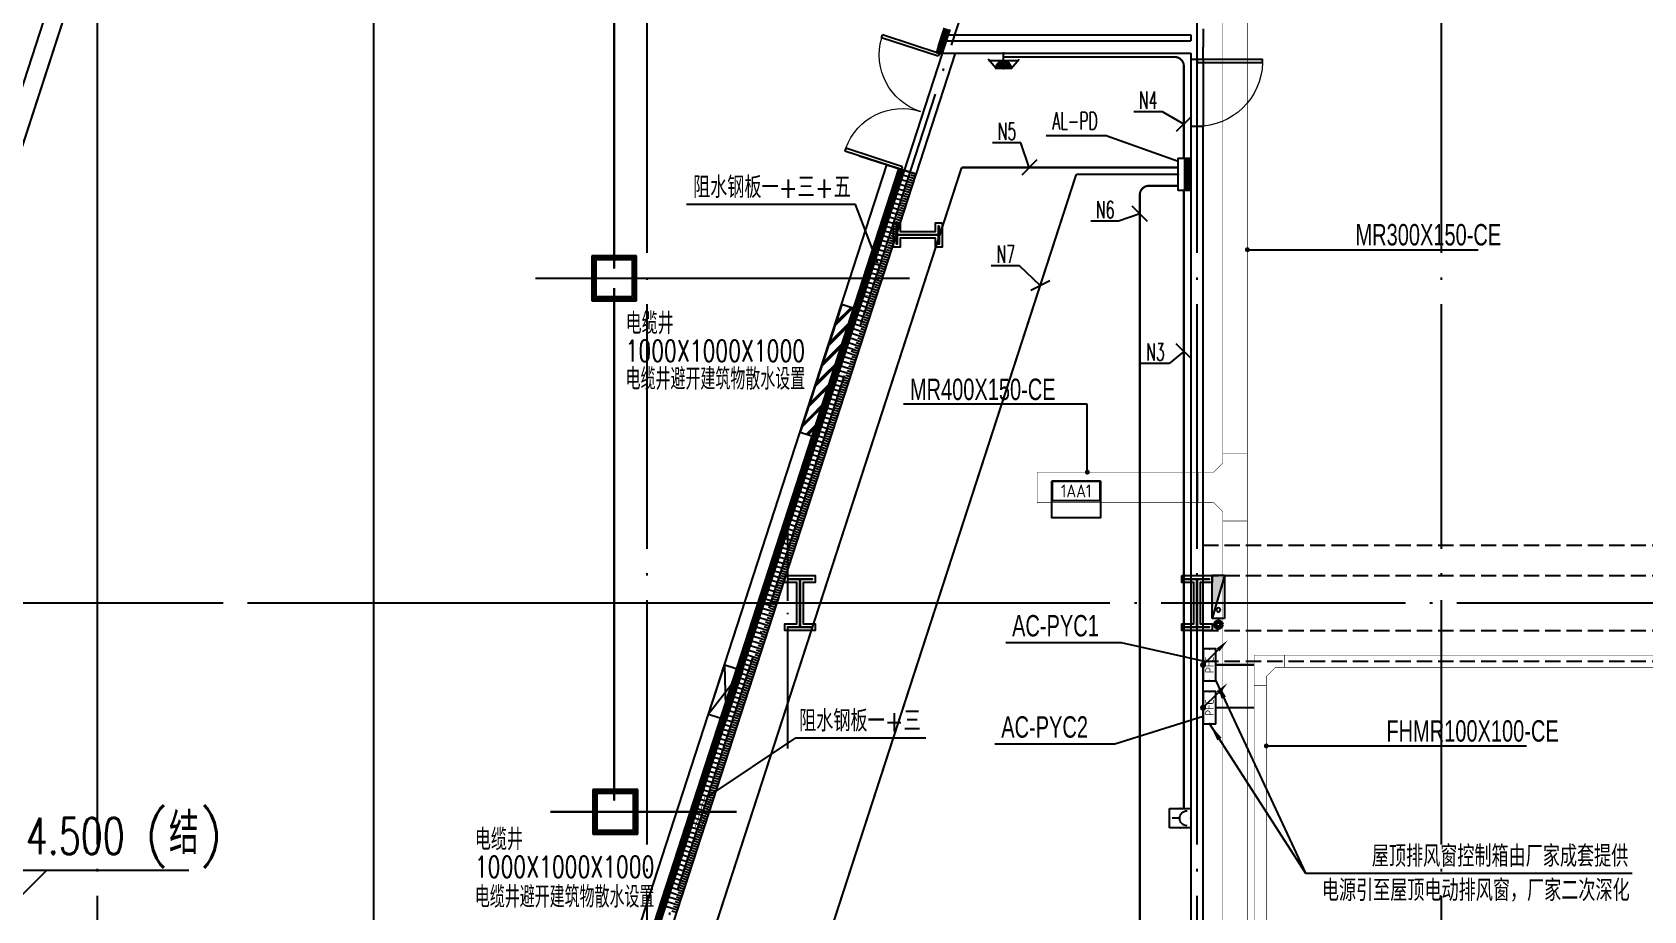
# Model space of a CAD drawing. Extents: x -1396510 to 1250330, y -1892470 to 1623980.
# Drawn here: x -313924 to -287540, y -1311057 to -1296682 of the extents above; entities that cross this region are included whole.
import ezdxf
from ezdxf.enums import TextEntityAlignment as Align

# ---------------------------------------------------------------- set-up
doc = ezdxf.new("R2010")
doc.units = 0
doc.header["$LTSCALE"] = 1000
doc.header["$MEASUREMENT"] = 0
doc.linetypes.add('DASH', pattern=[0.35, 0.25, -0.1])
doc.linetypes.add('DOTE', pattern=[2.42, 2, -0.2, 0.02, -0.2])
doc.layers.get('Defpoints').update_dxf_attribs({"color": 210})
for name, color, linetype in [('99平面图例外参$0$A-HATCH-2', 251, 'Continuous'), ('A-AXIS-DOTE', 14, 'DOTE'), ('A-HATCH-2', 251, 'Continuous'), ('A-LIN-V', 9, 'Continuous'), ('A-SFCE', 30, 'Continuous'), ('A-WINDOW', 140, 'Continuous'), ('A-彩色打印层', 12, 'Continuous'), ('A-防火门窗', 1, 'Continuous'), ('AS-COLN', 6, 'Continuous'), ('AS-WALL', 40, 'Continuous'), ('CABLETRAY', 4, 'Continuous'), ('CABLETRAY_DIM', 3, 'Continuous'), ('CABLETRAY_FIRE', 1, 'DASH'), ('DIM-照明', 3, 'Continuous'), ('DIM-箱柜', 3, 'Continuous'), ('EQUIP-插座', 3, 'Continuous'), ('EQUIP-照明', 3, 'Continuous'), ('EQUIP-箱柜', 3, 'Continuous'), ('LWIRE', 4, 'Continuous'), ('SB_ZF消火栓', 10, 'Continuous'), ('SB_ZF消火栓M', 10, 'Continuous'), ('TEL_LEAD', 3, 'Continuous'), ('TEL_TEXT', 7, 'Continuous'), ('WIRE-照明', 1, 'Continuous'), ('建-墙-幕', 4, 'Continuous'), ('建-标高', 3, 'Continuous'), ('电气', 7, 'Continuous')]:
    doc.layers.add(name, color=color, linetype=linetype)
doc.layers.add('A-云线2', color=3, linetype='Continuous', plot=False)
doc.layers.add('LG-ZF消防', color=1, linetype='Continuous', lineweight=60)
doc.styles.add('_TCH_LABEL', font='COMPLEX', dxfattribs={"bigfont": 'GBCBIG'})
doc.styles.add('_TEL_ATTDEF', font='GBENOR', dxfattribs={"width": 0.8, "height": 3, "bigfont": 'GBCBIG'})
doc.styles.add('_TEL_DIM', font='SIMPLEX', dxfattribs={"width": 0.8, "height": 3.5, "bigfont": 'HZTXT'})
doc.styles.add('A-STANDARD', font='SIMPLEX', dxfattribs={"bigfont": 'GBCBIG'})
doc.styles.add('HZTXT5', font='aa.shx', dxfattribs={"width": 0.7, "bigfont": 'hztxt.shx'})
doc.styles.get("Standard").update_dxf_attribs({"font": 'gbenor.shx', "bigfont": 'gbcbig.shx'})

# ---------------------------------------------------------------- blocks, each defined once
blk = doc.blocks.new('4324324')
at = {"layer": 'A-HATCH-2', "color": 8, "linetype": 'DASH'}
for p, q in [((-294754, 603720), (-128854, 603720)), ((-294754, 603220), (-128854, 603220)), ((-294754, 602320), (-128854, 602320)), ((-294754, 601820), (-128854, 601820))]:
    blk.add_line(p, q, dxfattribs=at)
blk = doc.blocks.new('w42343243')
at = {"layer": 'A-HATCH-2', "color": 8}
blk.add_lwpolyline([(-165104, 621070), (-164604, 621070), (-164604, 620958), (-164800, 620958), (-164800, 620282), (-164604, 620282), (-164604, 620170), (-165104, 620170), (-165104, 620282), (-164908, 620282), (-164908, 620958), (-165104, 620958)], close=True, dxfattribs=at)
at = {"layer": 'AS-COLN', "color": 3}
blk.add_lwpolyline([(-165054, 621020), (-164654, 621020), (-164654, 621008), (-164850, 621008), (-164850, 620232), (-164654, 620232), (-164654, 620220), (-165054, 620220), (-165054, 620232), (-164858, 620232), (-164858, 621008), (-165054, 621008)], close=True, dxfattribs=at)
blk = doc.blocks.new('nt66')
at = {"layer": 'A-HATCH-2', "color": 8}
blk.add_lwpolyline([(-195840, 766870), (-195440, 766870), (-195440, 766758), (-195586, 766758), (-195586, 766182), (-195440, 766182), (-195440, 766070), (-195840, 766070), (-195840, 766182), (-195694, 766182), (-195694, 766758), (-195840, 766758)], close=True, dxfattribs=at)
at = {"layer": 'AS-COLN'}
blk.add_lwpolyline([(-195790, 766820), (-195490, 766820), (-195490, 766808), (-195636, 766808), (-195636, 766132), (-195490, 766132), (-195490, 766120), (-195790, 766120), (-195790, 766132), (-195644, 766132), (-195644, 766808), (-195790, 766808)], close=True, dxfattribs=at)
blk = doc.blocks.new('42343')
at = {"rotation": 270}
blk.add_blockref('nt66', (-1065894, 413156), dxfattribs=at)
at = {"layer": 'A-WINDOW'}
for p in [(-136500, -17850), (-130000, -17850)]:
    blk.add_blockref('w42343243', p, dxfattribs=at)
blk = doc.blocks.new('A$C5D961328')
at = {"layer": 'SB_ZF消火栓'}
blk.add_hatch(color=256, dxfattribs=at).paths.add_polyline_path([(0, 40), (700, 40), (700, 240)])
for p, q in [((700, 240), (0, 240)), ((0, 240), (0, 40)), ((700, 240), (0, 40)), ((0, 40), (700, 40)), ((700, 240), (700, 40))]:
    blk.add_line(p, q, dxfattribs=at)
at = {"layer": 'SB_ZF消火栓', "color": 1}
blk.add_circle((140, 140), 32.5, dxfattribs=at)
blk = doc.blocks.new('we42342343234')
at = {"layer": 'LG-ZF消防'}
blk.add_circle((-294504, 602420), 50, dxfattribs=at)
at = {"layer": 'SB_ZF消火栓M', "xscale": -1, "rotation": 270}
blk.add_blockref('A$C5D961328', (-294644, 602520), dxfattribs=at)
blk = doc.blocks.new('99平面图例外参$0$$LinePat$填挖边坡')
at = {"color": 0}
for p, q in [((0, 0), (0, -1500)), ((300, 0), (300, -600))]:
    blk.add_line(p, q, dxfattribs=at)
at = {"layer": 'Defpoints', "color": 0}
blk.add_point((600, 0), dxfattribs=at)
blk = doc.blocks.new('10平面$0$$DorLib2D$00000002')
for p, q in [((-0.5, 0), (-0.5, 0.4875)), ((-0.475, 0.4875), (-0.5, 0.4875)), ((-0.475, 0), (-0.475, 0.4875)), ((0.475, 0), (0.475, 0.4875)), ((0.475, 0.4875), (0.5, 0.4875)), ((0.5, 0), (0.5, 0.4875)), ((-0.5, 0), (-0.475, 0)), ((0.5, 0), (0.475, 0))]:
    blk.add_line(p, q)
at = {"lineweight": 13}
for centre, start, end in [((-0.4875, 0), 0, 88.53072), ((0.4875, 0), 91.46928, 180)]:
    blk.add_arc(centre, 0.4875, start, end, dxfattribs=at)
blk = doc.blocks.new('$DorLib2D$00000001')
for p, q in [((0.45, 0.975), (0.5, 0.975)), ((0.45, 0), (0.45, 0.975)), ((0.5, 0), (0.5, 0.975)), ((0.5, 0), (0.45, 0))]:
    blk.add_line(p, q)
at = {"lineweight": 13}
blk.add_arc((0.475, 0), 0.975, 91.4693, 180, dxfattribs=at)
blk = doc.blocks.new('世赫3#厂房一层0821')
at = {"layer": 'A-SFCE'}
h = blk.add_hatch(dxfattribs=at)
h.set_pattern_fill('ANSI31', color=256, scale=100)
h.set_pattern_definition([(45, (312854.18, -620720), (-112.2532, 112.2532), [])])
h.paths.add_polyline_path([(12469.4, -13153.8), (12184.1, -13061.3), (11502.4, -15152.9), (11790.5, -15246.5)])
at = {"layer": 'A-AXIS-DOTE', "color": 8, "ltscale": 2}
for p, q in [((0, -79980), (0, 6235)), ((9000, -79980), (9000, 5504)), ((18000, -79980), (18000, 5504)), ((22000, -79980), (22000, 5500)), ((190814.2, -17950), (-5155.8, -17950))]:
    blk.add_line(p, q, dxfattribs=at)
at = {"layer": 'A-AXIS-DOTE', "color": 8}
blk.add_line((11300, -20330.1), (11300, -16490.1), dxfattribs=at)
at = {"layer": 'A-AXIS-DOTE', "color": 8, "ltscale": 2}
blk.add_lwpolyline([(-2450.9, -59462.8), (19193, 7244.4)], dxfattribs=at)
at = {"layer": 'A-LIN-V'}
blk.add_line((-400, -53465.8), (13400.4, -10932.7), dxfattribs=at)
blk.add_lwpolyline([(-900, -55850), (-900, -53336.7), (12923.4, -10777.9), (13195.4, -10866.3)], dxfattribs=at)
at = {"layer": 'A-SFCE'}
blk.add_line((13400.4, -10932.7), (12503.6, -10641.8), dxfattribs=at)
for points in [[(4525.1, -32909.9), (4525.1, 3490.1), (3292.3, 3490.1), (-8518.2, -32909.9)], [(12469.4, -13153.8), (12184.1, -13061.3), (11502.4, -15152.9), (11790.5, -15246.5)]]:
    blk.add_lwpolyline(points, close=True, dxfattribs=at)
at = {"layer": 'A-彩色打印层'}
for p, q in [((0, -17950), (0, 0)), ((13210, -10871.5), (13827.2, -8969.1)), ((13400.2, -10933.2), (14043.7, -8950)), ((12467.7, -10630.1), (13400.4, -10932.7)), ((16244.2, -17950), (2484.2, -17950))]:
    blk.add_line(p, q, dxfattribs=at)
at = {"layer": 'A-防火门窗'}
for p, q in [((17900, -9050), (17900, -10150)), ((18100, -9050), (18100, -10150))]:
    blk.add_line(p, q, dxfattribs=at)
at = {"layer": 'AS-WALL'}
for p, q in [((3074.2, 3790.1), (-9356, -34520.1)), ((3292.3, 3490.1), (-9070.7, -34612.7)), ((13930.8, -8650), (17900, -8650)), ((17900, -8650), (17900, -8750)), ((18100, -8550), (18100, -8850)), ((13833.4, -8950), (17900, -8950)), ((13898.3, -8750), (17900, -8750)), ((17900, -8950), (17900, -9050)), ((18100, -9050), (18100, -8850)), ((17900, -9050), (18100, -9050)), ((17900, -10150), (17900, -33400)), ((18100, -10150), (17900, -10150)), ((18100, -33400), (18100, -10150))]:
    blk.add_line(p, q, dxfattribs=at)
at = {"layer": '建-墙-幕'}
for p, q in [((13765.8, -8834.6), (13863.1, -8534.6)), ((13797.5, -8844.9), (13894.8, -8544.9)), ((13829.2, -8855.1), (13926.5, -8555.1)), ((13860.9, -8865.4), (13958.2, -8565.4)), ((13765.8, -8834.6), (13732.3, -8937.8)), ((13732.3, -8937.8), (13827.4, -8968.7)), ((13764, -8948.1), (13797.5, -8844.9)), ((13795.7, -8958.4), (13829.2, -8855.1)), ((13827.4, -8968.7), (13860.9, -8865.4)), ((13115, -10840.2), (4987.5, -35889.3)), ((5019.2, -35899.6), (13146.7, -10850.4)), ((5050.9, -35909.9), (13178.4, -10860.7)), ((5082.6, -35920.2), (13210.1, -10871)), ((13210.1, -10871), (13115, -10840.2))]:
    blk.add_line(p, q, dxfattribs=at)
at = {"layer": '建-标高', "color": 8}
for p, q in [((-2028.7, -22317.6), (1491.3, -22317.6)), ((-1428.7, -22917.6), (-828.7, -22317.6))]:
    blk.add_line(p, q, dxfattribs=at)
at = {"layer": '99平面图例外参$0$A-HATCH-2', "color": 203, "xscale": 0.1335601097542633, "yscale": 0.1333333333333333, "zscale": 0.1333333333333333, "rotation": 252.0237134181383}
for p in [(13350.9, -11085.2), (13375.6, -11009), (13400.4, -10932.7), (13252, -11390.1), (13276.7, -11313.9), (13301.5, -11237.6), (13326.2, -11161.4), (13177.8, -11618.7), (13202.5, -11542.5), (13227.3, -11466.3), (13078.9, -11923.6), (13103.6, -11847.4), (13128.3, -11771.2), (13153.1, -11695), (13004.7, -12152.3), (13029.4, -12076.1), (13054.1, -11999.9), (12905.7, -12457.2), (12930.5, -12381), (12955.2, -12304.8), (12979.9, -12228.5), (12831.5, -12685.9), (12856.3, -12609.7), (12881, -12533.4), (12757.4, -12914.6), (12782.1, -12838.3), (12806.8, -12762.1), (12658.4, -13219.5), (12683.2, -13143.2), (12707.9, -13067), (12732.6, -12990.8), (12584.2, -13448.1), (12609, -13371.9), (12633.7, -13295.7), (12485.3, -13753), (12510, -13676.8), (12534.8, -13600.6), (12559.5, -13524.4), (12411.1, -13981.7), (12435.8, -13905.5), (12460.6, -13829.2), (12312.2, -14286.6), (12336.9, -14210.4), (12361.6, -14134.1), (12386.4, -14057.9), (12238, -14515.3), (12262.7, -14439), (12287.4, -14362.8), (12139.1, -14820.2), (12163.8, -14743.9), (12188.5, -14667.7), (12213.2, -14591.5), (12064.9, -15048.8), (12089.6, -14972.6), (12114.3, -14896.4), (11965.9, -15353.7), (11990.7, -15277.5), (12015.4, -15201.3), (12040.1, -15125.1), (11891.7, -15582.4), (11916.5, -15506.2), (11941.2, -15430), (11792.8, -15887.3), (11817.5, -15811.1), (11842.3, -15734.9), (11867, -15658.6), (11718.6, -16116), (11743.3, -16039.7), (11768.1, -15963.5), (11644.4, -16344.6), (11669.1, -16268.4), (11693.9, -16192.2), (11545.5, -16649.5), (11570.2, -16573.3), (11595, -16497.1), (11619.7, -16420.9), (11471.3, -16878.2), (11496, -16802), (11520.8, -16725.8), (11372.4, -17183.1), (11397.1, -17106.9), (11421.8, -17030.7), (11446.6, -16954.4), (11298.2, -17411.8), (11322.9, -17335.6), (11347.6, -17259.3), (11199.2, -17716.7), (11224, -17640.5), (11248.7, -17564.2), (11273.4, -17488), (11125, -17945.4), (11149.8, -17869.1), (11174.5, -17792.9), (11026.1, -18250.3), (11050.9, -18174), (11075.6, -18097.8), (11100.3, -18021.6), (10951.9, -18478.9), (10976.7, -18402.7), (11001.4, -18326.5), (10853, -18783.8), (10877.7, -18707.6), (10902.5, -18631.4), (10927.2, -18555.1), (10778.8, -19012.5), (10803.5, -18936.3), (10828.3, -18860), (10679.9, -19317.4), (10704.6, -19241.2), (10729.3, -19164.9), (10754.1, -19088.7), (10605.7, -19546.1), (10630.4, -19469.8), (10655.1, -19393.6), (10531.5, -19774.7), (10556.2, -19698.5), (10580.9, -19622.3), (10432.6, -20079.6), (10457.3, -20003.4), (10482, -19927.2), (10506.8, -19851), (10358.4, -20308.3), (10383.1, -20232.1), (10407.8, -20155.9), (10259.4, -20613.2), (10284.2, -20537), (10308.9, -20460.8), (10333.6, -20384.5), (10185.2, -20841.9), (10210, -20765.6), (10234.7, -20689.4), (10086.3, -21146.8), (10111, -21070.5), (10135.8, -20994.3), (10160.5, -20918.1), (10012.1, -21375.4), (10036.8, -21299.2), (10061.6, -21223), (9913.2, -21680.3), (9937.9, -21604.1), (9962.6, -21527.9), (9987.4, -21451.7), (9839, -21909), (9863.7, -21832.8), (9888.5, -21756.6), (9740.1, -22213.9), (9764.8, -22137.7), (9789.5, -22061.5), (9814.3, -21985.2), (9665.9, -22442.6), (9690.6, -22366.4), (9715.3, -22290.1), (9566.9, -22747.5), (9591.7, -22671.3), (9616.4, -22595), (9641.1, -22518.8), (9492.7, -22976.1), (9517.5, -22899.9), (9542.2, -22823.7)]:
    blk.add_blockref('99平面图例外参$0$$LinePat$填挖边坡', p, dxfattribs=at)
at = {"layer": 'A-WINDOW'}
for name in ['42343', '4324324']:
    blk.add_blockref(name, (312854.2, -620720), dxfattribs=at)
at = {"layer": 'A-防火门窗'}
for name, p, xscale, yscale, zscale, rotation in [('10平面$0$$DorLib2D$00000002', (13471.2, -9904.4), -2000, 2000, 100, 72.0237134181378), ('$DorLib2D$00000001', (18000, -9600), -1100, 1100, 199.9999999999998, 269.999999997706)]:
    blk.add_blockref(name, p, dxfattribs=dict(at, xscale=xscale, yscale=yscale, zscale=zscale, rotation=rotation))
at = {"layer": 'SB_ZF消火栓'}
blk.add_blockref('we42342343234', (312854.2, -620720), dxfattribs=at)
at = {"layer": '建-标高', "color": 7, "style": 'A-STANDARD'}
blk.add_text('(结)', height=675.18, dxfattribs=at).set_placement((764.1, -22057.6))
at = {"layer": '建-标高', "color": 7, "style": 'A-STANDARD', "width": 0.705882}
blk.add_text('4.500', height=595, dxfattribs=at).set_placement((-1175.9, -22057.6))
blk = doc.blocks.new('$equip$00002708')
for p, q in [((-0.75, 0.6), (-0.75, 0)), ((0.75, 0.6), (-0.75, 0.6)), ((-0.75, 0), (0.75, 0)), ((0.75, 0), (0.75, 0.6))]:
    blk.add_line(p, q)
at = {"const_width": 0.0571}
blk.add_lwpolyline([(-0.75, 0.6), (-0.75, 0), (0.75, 0), (0.75, 0.6), (-0.75, 0.6), (-0.75, 0)], dxfattribs=at)
for p in [(-0.75, 0.3), (0, 0.6), (0, 0), (0.75, 0.3)]:
    blk.add_point(p)
at = {"color": 7, "style": '_TEL_DIM', "flags": 1}
for tag in ['REMARK', 'A']:
    blk.add_attdef(tag, text='', height=0.4, dxfattribs=at).set_placement((0, 0), align=Align.MIDDLE_CENTER)
at = {"color": 7, "style": '_TEL_DIM'}
blk.add_attdef('$TEXT$', text='', height=0.4, dxfattribs=at).set_placement((0, 0.3), align=Align.MIDDLE_CENTER)
blk = doc.blocks.new('$TelecSys$00000079')
for p, q in [((0.7, 0.7), (0, 0)), ((0.104, 0.104), (0.104, 0.104)), ((-0.104, -0.104), (-0.104, -0.104))]:
    blk.add_line(p, q)
at = {"const_width": 0.142}
blk.add_lwpolyline([(-0.071, 0, 1), (0.071, 0, 1)], format="xyb", close=True, dxfattribs=at)
blk.add_solid([(0.63, 0.77), (0.77, 0.63), (1.15, 1.15)])
at = {"width": 0.8, "flags": 9}
blk.add_attdef('A', (0, 0), '', height=0.00002, dxfattribs=at)
blk = doc.blocks.new('$equip$00001251')
for p, q in [((-0.45, 1), (-0.45, 0)), ((0.45, 1), (-0.45, 1)), ((0, 0.525), (0, 0.875)), ((0.45, 0), (0.45, 1)), ((-0.45, 0), (0.45, 0))]:
    blk.add_line(p, q)
blk.add_arc((0, 0.175), 0.35, 0, 180)
at = {"layer": 'EQUIP-照明'}
for p in [(0, 1), (-0.45, 0.5), (0, 0), (0.45, 0.5)]:
    blk.add_point(p, dxfattribs=at)
at = {"layer": 'EQUIP-照明', "style": '_TCH_LABEL', "flags": 9}
blk.add_attdef('A', (0, 0), '', height=0.00002, dxfattribs=at)
blk = doc.blocks.new('*X128')
at = {"color": 0}
for p, q in [((-250, 33), (-183, 100)), ((-250, 68), (-218, 100)), ((-247, 0), (-147, 100)), ((-212, 0), (-112, 100)), ((-177, 0), (-77, 100)), ((-141, 0), (-41, 100)), ((-106, 0), (-6, 100)), ((-71, 0), (29, 100)), ((-35, 0), (65, 100)), ((0, 0), (100, 100)), ((35, 0), (135, 100)), ((71, 0), (171, 100)), ((106, 0), (206, 100)), ((141, 0), (241, 100)), ((177, 0), (250, 73)), ((212, 0), (250, 38)), ((247, 0), (250, 3))]:
    blk.add_line(p, q, dxfattribs=at)
blk = doc.blocks.new('$equip$00002929')
for p, q in [((-0.75, 0.6), (-0.75, 0)), ((0.75, 0.6), (-0.75, 0.6)), ((-0.75, 0.3), (0.75, 0.3)), ((-0.75, 0), (0.75, 0)), ((0.75, 0), (0.75, 0.6))]:
    blk.add_line(p, q)
for points, const_width in [([(-0.75, 0.15), (0.75, 0.15)], 0.3), ([(-0.75, 0.6), (-0.75, 0), (0.75, 0), (0.75, 0.6), (-0.75, 0.6), (-0.75, 0)], 0.0571)]:
    blk.add_lwpolyline(points, dxfattribs=dict(const_width=const_width))
for p in [(-0.75, 0.3), (0, 0.6), (0, 0), (0.75, 0.3)]:
    blk.add_point(p)
at = {"xscale": 0.00300000000061118, "yscale": 0.00300000000061118, "zscale": 0.00300000000061118}
blk.add_blockref('*X128', (0, 0), dxfattribs=at)
at = {"color": 7, "style": '_TEL_DIM', "flags": 1}
for tag in ['A', 'REMARK']:
    blk.add_attdef(tag, text='', height=0.00002, dxfattribs=at).set_placement((0, 0), align=Align.MIDDLE_CENTER)
blk = doc.blocks.new('$equip$00001248')
for p, q in [((-0.357, 0.714), (-0.724, 0.277)), ((0.657, 0.357), (-0.657, 0.357)), ((-0.357, 0.75), (-0.357, 0.714)), ((0.357, 0.714), (-0.357, 0.714)), ((0, 0.357), (0, 0)), ((0.357, 0.75), (0.357, 0.714)), ((0.357, 0.714), (0.724, 0.277))]:
    blk.add_line(p, q)
blk.add_arc((0, 0.714), 0.357, 180, 0)
for points in [[(0.309, 0.536), (-0.309, 0.536), (0.357, 0.714), (-0.357, 0.714)], [(0.179, 0.405), (-0.179, 0.405), (0.309, 0.536), (-0.309, 0.536)], [(0, 0.357), (0, 0.357), (0.179, 0.405), (-0.179, 0.405)]]:
    blk.add_solid(points)
at = {"layer": 'EQUIP-照明'}
for p in [(-0.657, 0.357), (0, 0.714), (0, 0), (0.657, 0.357)]:
    blk.add_point(p, dxfattribs=at)
at = {"layer": 'EQUIP-照明', "style": '_TCH_LABEL', "flags": 9}
blk.add_attdef('A', (0, 0), '', height=0.00002, dxfattribs=at)
blk = doc.blocks.new('qd电缆手井')
at = {"layer": '电气', "color": 7}
for p, q in [((-239, 216), (211, 216)), ((-239, -234), (-239, 216)), ((-198, -193), (-198, 175)), ((-198, 175), (171, 175)), ((171, 175), (171, -193)), ((211, 216), (211, -234)), ((211, -234), (-239, -234)), ((171, -193), (-198, -193))]:
    blk.add_line(p, q, dxfattribs=at)
at = {"layer": '电气', "color": 8, "const_width": 30}
blk.add_lwpolyline([(-218, 182), (-218, -214), (191, -214), (191, 196), (-233, 196)], dxfattribs=at)
blk = doc.blocks.new('$equip$00002698')
for p, q in [((-0.75, 0.6), (-0.75, 0)), ((0.75, 0.6), (-0.75, 0.6)), ((0.75, 0), (0.75, 0.6)), ((-0.75, 0), (0.75, 0))]:
    blk.add_line(p, q)
at = {"const_width": 0.0571}
blk.add_lwpolyline([(-0.75, 0.6), (-0.75, 0), (0.75, 0), (0.75, 0.6), (-0.75, 0.6), (-0.75, 0)], dxfattribs=at)
for p in [(0, 0.6), (-0.75, 0.3), (0, 0), (0.75, 0.3)]:
    blk.add_point(p)
at = {"color": 7, "style": '_TEL_DIM'}
blk.add_attdef('$TEXT$', text='', height=0.4, dxfattribs=at).set_placement((0, 0.3), align=Align.MIDDLE_CENTER)
at = {"color": 7, "style": '_TEL_DIM', "flags": 1}
for tag in ['REMARK', 'A']:
    blk.add_attdef(tag, text='', height=0.4, dxfattribs=at).set_placement((0, 0), align=Align.MIDDLE_CENTER)

msp = doc.modelspace()

# ---------------------------------------------------------------- hatches: boundary and pattern name
at = {"layer": 'A-SFCE'}
h = msp.add_hatch(dxfattribs=at)
h.set_pattern_fill('ANSI31', color=256, scale=100)
h.set_pattern_definition([(45, (-2e-10, -1908793.96), (-112.2532, 112.2532), [])])
h.paths.add_polyline_path([(-300384.7, -1301227.8), (-300670.1, -1301135.2), (-301351.8, -1303226.8), (-301063.7, -1303320.4)])

# ---------------------------------------------------------------- linework, layer by layer
msp.add_lwpolyline([(-300384.7, -1301227.8), (-300670.1, -1301135.2), (-301351.8, -1303226.8), (-301063.7, -1303320.4)], close=True, dxfattribs=at)
at = {"layer": 'A-云线2'}
for p, q in [((-302849.8, -1307839.7), (-302587.5, -1307031.2)), ((-302560.5, -1307933.6), (-302587.5, -1307031.2)), ((-302298.2, -1307125.1), (-302849.8, -1307839.7)), ((-302298.2, -1307125.1), (-302560.5, -1307933.6))]:
    msp.add_line(p, q, dxfattribs=at)
for points in [[(-302587.5, -1307031.2), (-302298.2, -1307125.1)], [(-302849.8, -1307839.7), (-302560.5, -1307933.6)]]:
    msp.add_lwpolyline(points, dxfattribs=at)
at = {"layer": 'CABLETRAY', "const_width": 7.5}
for points in [[(-294430, -1303579.6), (-294430, -1289294)], [(-294030, -1289294), (-294030, -1303579.6)], [(-294030, -1303579.6), (-294430, -1303579.6)], [(-294430, -1303579.6), (-294430, -1303729.6)], [(-294030, -1303579.6), (-294430, -1303579.6)], [(-294030, -1304679.6), (-294030, -1303579.6)], [(-297472.5, -1304379.6), (-297472.5, -1303879.6)], [(-297472.5, -1303879.6), (-294830, -1303879.6)], [(-294830, -1303879.6), (-294830, -1304379.6)], [(-294580, -1303879.6), (-294830, -1303879.6)], [(-294830, -1303879.6), (-294830, -1304379.6)], [(-294430, -1303729.6), (-294580, -1303879.6)], [(-294830, -1304379.6), (-297472.5, -1304379.6)], [(-294830, -1304379.6), (-294580, -1304379.6)], [(-294580, -1304379.6), (-294430, -1304529.6)], [(-294430, -1304529.6), (-294430, -1304679.6)], [(-294430, -1304679.6), (-294030, -1304679.6)], [(-294430, -1324244), (-294430, -1304679.6)], [(-294430, -1304679.6), (-294030, -1304679.6)], [(-294030, -1304679.6), (-294030, -1324244)]]:
    msp.add_lwpolyline(points, dxfattribs=at)
at = {"layer": 'CABLETRAY_DIM'}
for p, q in [((-294030, -1300240), (-293360, -1300240)), ((-293360, -1300240), (-290250, -1300240)), ((-296650, -1302770), (-299660, -1302770)), ((-296650, -1303879.6), (-296650, -1302770)), ((-293720, -1308360), (-292930, -1308360)), ((-292930, -1308360), (-289460, -1308360))]:
    msp.add_line(p, q, dxfattribs=at)
at = {"layer": 'CABLETRAY_DIM', "const_width": 40}
for points in [[(-294050, -1300240, 1), (-294010, -1300240, 1)], [(-296650, -1303899.6, 1), (-296650, -1303859.6, 1)], [(-293740, -1308360, 1), (-293700, -1308360, 1)]]:
    msp.add_lwpolyline(points, format="xyb", close=True, dxfattribs=at)
at = {"layer": 'CABLETRAY_FIRE', "const_width": 7.5}
for points in [[(-293420, -1306874), (-293920, -1306874)], [(-293920, -1306874), (-293920, -1307374)], [(-293720, -1307224), (-293570, -1307074)], [(-293570, -1307074), (-293420, -1307074)], [(-293420, -1307074), (-293420, -1306874)], [(-293420, -1307074), (-293420, -1306874)], [(-293420, -1306874), (-164390, -1306874)], [(-164390, -1307074), (-293420, -1307074)], [(-293720, -1307374), (-293720, -1307224)], [(-293920, -1307374), (-293720, -1307374)], [(-293920, -1322864), (-293920, -1307374)], [(-293920, -1307374), (-293720, -1307374)], [(-293720, -1307374), (-293720, -1322864)]]:
    msp.add_lwpolyline(points, dxfattribs=at)
at = {"layer": 'DIM-照明'}
for p, q in [((-294946.3, -1298060.2), (-295193.7, -1298307.7)), ((-297476.3, -1298770.2), (-297723.7, -1299017.7)), ((-295667.2, -1299777.7), (-295914.7, -1299530.2)), ((-297577.2, -1300903), (-297265.4, -1300744.1)), ((-294946.3, -1302027.7), (-295193.7, -1301780.2))]:
    msp.add_line(p, q, dxfattribs=at)
for points in [[(-295420, -1297984), (-295891, -1297984)], [(-295070, -1298184), (-295420, -1297984)], [(-297740, -1298494), (-298203, -1298494)], [(-297600, -1298894), (-297740, -1298494)], [(-295790.9, -1299654), (-296140, -1299774)], [(-296140, -1299774), (-296595, -1299774)], [(-297760, -1300504), (-298223, -1300504)], [(-297421.3, -1300823.5), (-297760, -1300504)], [(-295070, -1301904), (-295310, -1302104)], [(-295310, -1302104), (-295773, -1302104)]]:
    msp.add_lwpolyline(points, dxfattribs=at)
at = {"layer": 'DIM-箱柜'}
for p, q in [((-296340, -1298376.8), (-297325.5, -1298376.8)), ((-295164.2, -1298796.8), (-296340, -1298376.8)), ((-300447.7, -1299498.2), (-303210, -1299498.2)), ((-300082.5, -1300458.1), (-300447.7, -1299498.2)), ((-294544.2, -1307296.5), (-293080, -1310444)), ((-294754.2, -1307878.8), (-296201.4, -1308329.9)), ((-294649.2, -1307996.5), (-293080, -1310444)), ((-302856, -1309189.4), (-301420, -1308229.5)), ((-301420, -1308229.5), (-299294.2, -1308229.5)), ((-296201.4, -1308329.9), (-298164.3, -1308329.9)), ((-293080, -1310444), (-287731.7, -1310444))]:
    msp.add_line(p, q, dxfattribs=at)
for points in [[(-294544.2, -1307296.5, 0, 80, 0), (-294417.6, -1307568.5, 0, 0, 0)], [(-294649.2, -1307996.5, 0, 80, 0), (-294487.3, -1308249, 0, 0, 0)]]:
    msp.add_lwpolyline(points, format="xyseb", dxfattribs=at)
at = {"layer": 'EQUIP-箱柜'}
msp.add_lwpolyline([(-297232.6, -1304028.9), (-296432.6, -1304028.9), (-296432.6, -1304628.9), (-297232.6, -1304628.9)], close=True, dxfattribs=at)
at = {"layer": 'TEL_LEAD'}
for p, q in [((-296093, -1306673.1), (-297986.8, -1306673.1)), ((-294754.2, -1306974), (-296093, -1306673.1))]:
    msp.add_line(p, q, dxfattribs=at)
at = {"layer": 'WIRE-照明', "linetype": 'Continuous', "const_width": 35}
for points in [[(-304397.1, -1300551.3), (-304397.1, -1286004.4)], [(-298020, -1297086.5), (-295220, -1297086.5)], [(-295070, -1298744.3), (-295070, -1297236.5)], [(-305567.7, -1320014.7), (-298707.5, -1298894)], [(-298707.5, -1298894), (-295164.2, -1298894)], [(-303654.7, -1320014.7), (-296831.2, -1299006.8)], [(-296831.2, -1299006.8), (-295164.2, -1299006.8)], [(-295790.9, -1319785.6), (-295790.9, -1299343.9)], [(-295640.9, -1299193.9), (-295164.2, -1299193.9)], [(-295070, -1309386.5), (-295070, -1299269.3)], [(-299557.2, -1300708.2), (-305687.7, -1300708.2)], [(-304397.1, -1300865), (-304397.1, -1309256.2)], [(-294544.2, -1307034), (-293920, -1307034)], [(-294544.2, -1307734), (-293920, -1307734)], [(-302392.3, -1309439.5), (-305440, -1309439.5)]]:
    msp.add_lwpolyline(points, dxfattribs=at)
for points in [[(-295070, -1297236.5, 0.4142136), (-295220, -1297086.5)], [(-295640.9, -1299193.9, 0.4142136), (-295790.9, -1299343.9)]]:
    msp.add_lwpolyline(points, format="xyb", dxfattribs=at)
at = {"layer": 'WIRE-照明', "color": 6, "linetype": 'Continuous', "const_width": 10}
for points in [[(-300034.8, -1300473.5), (-300207.1, -1301004.6), (-300302.4, -1300973.7), (-300130.1, -1300442.6)], [(-302808.3, -1309204.9), (-302980.7, -1309736), (-303076, -1309705), (-302903.7, -1309173.9)]]:
    msp.add_lwpolyline(points, close=True, dxfattribs=at)

# ---------------------------------------------------------------- block references
at = {"layer": 'A-云线2'}
msp.add_blockref('世赫3#厂房一层0821', (-312854.2, -1288074), dxfattribs=at)
at = {"layer": 'EQUIP-插座', "xscale": -350, "yscale": 350, "zscale": 350}
for name, p, rotation in [('$equip$00001248', (-298020, -1297024), 180), ('$equip$00001251', (-294954.2, -1309544), 90)]:
    msp.add_blockref(name, p, dxfattribs=dict(at, rotation=rotation))
at = {"layer": 'EQUIP-箱柜', "xscale": -350, "yscale": 350, "zscale": 350, "rotation": 90}
msp.add_blockref('$equip$00002929', (-294954.2, -1299006.8), dxfattribs=at)
at = {"layer": 'EQUIP-箱柜'}
ref = msp.add_blockref('$equip$00002698', (-296832.6, -1304343.9), dxfattribs=dict(at, xscale=525, yscale=525, zscale=525))
ref.add_attrib('$TEXT$', '1AA1', dxfattribs={"layer": '0', "color": 7, "height": 210, "style": '_TEL_ATTDEF'}).set_placement((-296832.6, -1304186.4), align=Align.MIDDLE_CENTER)
ref = msp.add_blockref('$equip$00002708', (-294544.2, -1307034), dxfattribs=dict(at, xscale=350, yscale=350, zscale=350, rotation=90))
ref.add_attrib('$TEXT$', 'PFC', dxfattribs={"layer": '0', "color": 7, "height": 140, "rotation": 90, "style": '_TEL_ATTDEF'}).set_placement((-294649.2, -1307034), align=Align.MIDDLE_CENTER)
ref = msp.add_blockref('$equip$00002708', (-294544.2, -1307734), dxfattribs=dict(at, xscale=350, yscale=350, zscale=350, rotation=90))
ref.add_attrib('$TEXT$', 'PFC', dxfattribs={"layer": '0', "color": 7, "height": 140, "rotation": 90, "style": '_TEL_ATTDEF'}).set_placement((-294649.2, -1307734), align=Align.MIDDLE_CENTER)
at = {"layer": 'LWIRE', "xscale": 350, "yscale": 350, "zscale": 350}
for p in [(-294754.2, -1307034), (-294754.2, -1307734)]:
    msp.add_blockref('$TelecSys$00000079', p, dxfattribs=at)
at = {"layer": '电气', "xscale": -1.628664022889024, "yscale": 1.628664022889024, "zscale": 1.628664022889024}
for p in [(-304419.3, -1300693.2), (-304400, -1309424.5)]:
    msp.add_blockref('qd电缆手井', p, dxfattribs=at)

# ---------------------------------------------------------------- texts
at = {"layer": 'CABLETRAY_DIM', "color": 7, "style": 'HZTXT5', "width": 0.7}
for s, p in [('MR300X150-CE', (-292259.7, -1300170)), ('MR400X150-CE', (-299555, -1302700)), ('FHMR100X100-CE', (-291754.2, -1308290))]:
    msp.add_text(s, height=350, dxfattribs=at).set_placement(p)
at = {"layer": 'DIM-照明', "color": 7, "style": '_TEL_DIM', "width": 0.6}
for s, p in [('N4', (-295803.5, -1297934)), ('N5', (-298115.5, -1298444)), ('N6', (-296507.5, -1299724)), ('N7', (-298135.5, -1300454)), ('N3', (-295685.5, -1302054))]:
    msp.add_text(s, height=280, dxfattribs=at).set_placement(p)
at = {"layer": 'DIM-箱柜', "color": 7}
for s, height, style, width, p in [('AL-PD', 280, '_TEL_DIM', 0.6, (-297220.5, -1298271.8)), ('阻水钢板一+三+五', 350, '_TEL_DIM', 0.8, (-303105, -1299393.2)), ('阻水钢板一+三', 350, '_TEL_DIM', 0.8, (-301368.6, -1308124.5)), ('AC-PYC2', 350, 'HZTXT5', 0.7, (-298059.3, -1308224.9)), ('屋顶排风窗控制箱由厂家成套提供', 350, '_TEL_DIM', 0.8, (-291992.6, -1310339)), ('电源引至屋顶电动排风窗，厂家二次深化', 350, '_TEL_DIM', 0.8, (-292810.5, -1310899))]:
    msp.add_text(s, height=height, dxfattribs=dict(at, style=style, width=width)).set_placement(p)
at = {"layer": 'TEL_LEAD', "color": 7, "style": 'HZTXT5', "width": 0.7}
msp.add_text('AC-PYC1', height=350, dxfattribs=at).set_placement((-297881.8, -1306568.1))
at = {"layer": 'TEL_TEXT', "style": '_TEL_DIM'}
for s, width, p in [('电缆井', 0.75, (-304209.7, -1301621, 0.1)), ('1000X1000X1000', 0.7, (-304209.7, -1302071, 0.1)), ('电缆井避开建筑物散水设置', 0.7, (-304209.7, -1302531, 0.1)), ('电缆井', 0.75, (-306677.9, -1310065.4, 0.1)), ('1000X1000X1000', 0.7, (-306677.9, -1310515.4, 0.1)), ('电缆井避开建筑物散水设置', 0.7, (-306677.9, -1311005.4, 0.1))]:
    msp.add_text(s, height=350, dxfattribs=dict(at, width=width)).set_placement(p)

doc.saveas('drawing.dxf')
